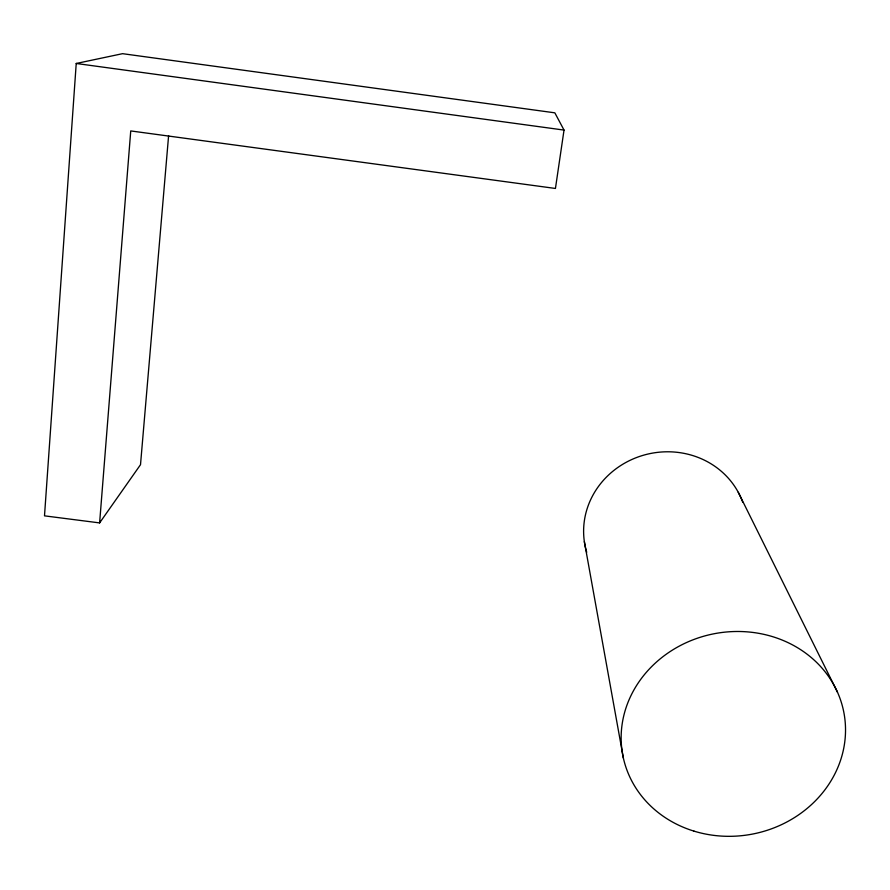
<?xml version="1.0" encoding="UTF-8"?>
<svg xmlns="http://www.w3.org/2000/svg" width="890" height="890" viewBox="0 0 890 890"><rect width="100%" height="100%" fill="white"/><g stroke="black" fill="none" stroke-linecap="round" stroke-linejoin="round"><path stroke-width="1.33" d="M99.613 522.908L130.741 130.93L555.438 188.458L564.026 130.085L554.837 112.83L122.553 53.678L76.228 63.479L44.5 515.844L99.613 522.908L140.509 464.691L168.599 135.714M76.228 63.479L564.026 130.085M738.255 492.292L837.49 692.231M584.352 541.598L623.367 758.046M586.721 552.289A81.969 76.996 -13.5 0 1 641.145 455.925A81.969 76.996 -13.5 0 1 742.783 502.394M693.989 831.127A112.585 101.983 -11.4 0 0 843.998 713.19A112.585 101.983 -11.4 0 0 662.015 657.399A112.585 101.983 -11.4 0 0 693.989 831.127"/></g></svg>
